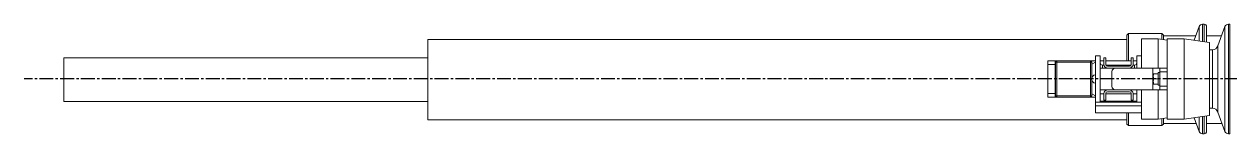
# Model space of a CAD drawing. Header units: millimetres. Extents: x 1587714 to 3094800, y -694377 to -413614.
# Drawn here: x 2044356 to 2046012, y -577092 to -576942 of the extents above; entities that cross this region are included whole.
import ezdxf

# ---------------------------------------------------------------- set-up
doc = ezdxf.new("R2010")
doc.units = ezdxf.units.MM
doc.linetypes.add('CENTER2', pattern=[28.575, 19.05, -3.175, 3.175, -3.175])
doc.layers.add('0_EJES', color=1, linetype='CENTER2')
doc.layers.add('M0_EQUIPOS', color=7, linetype='Continuous')

msp = doc.modelspace()

# ---------------------------------------------------------------- linework, layer by layer
at = {"layer": '0_EJES'}
msp.add_line((2046738.7427, -577017.058), (2044355.5699, -577017.058), dxfattribs=at)
at = {"layer": 'M0_EQUIPOS', "color": 180, "linetype": 'Continuous', "lineweight": 15}
for p, q in [((2045969.5096, -576945.3172), (2045962.5574, -576964.0345)), ((2045969.5096, -576945.3172), (2045969.5096, -576965.0278)), ((2045976.2201, -576942.058), (2045974.1967, -576942.058)), ((2045974.1967, -576942.058), (2045974.1967, -576965.6972)), ((2045976.2201, -576942.058), (2045976.2201, -576965.9867)), ((2045979.7201, -576945.558), (2045979.7201, -576966.4864)), ((2046005.0097, -576945.3172), (2045995.1569, -576971.8437)), ((2046005.0097, -577088.7989), (2046005.0097, -576945.3172)), ((2046011.7201, -576942.058), (2046009.6967, -576942.058)), ((2046009.6967, -576942.058), (2046009.6967, -577092.0581)), ((2046011.7201, -576942.058), (2046011.7201, -577092.0581)), ((2045872.3139, -576954.9841), (2045870.3139, -576956.984)), ((2045870.3139, -576992.0577), (2045870.3139, -576956.984)), ((2045918.3139, -576954.9841), (2045872.3139, -576954.9841)), ((2045872.3139, -576954.9841), (2045872.3139, -576992.0577)), ((2045913.2201, -576962.058), (2045890.2201, -576962.058)), ((2045890.2201, -576962.058), (2045890.2201, -576985.558)), ((2045925.7202, -576963.8438), (2045913.2201, -576962.058)), ((2045913.2201, -576962.058), (2045913.2201, -577002.058)), ((2045920.314, -576956.984), (2045918.3139, -576954.9841)), ((2045918.3139, -576962.7857), (2045918.3139, -576954.9841)), ((2045920.314, -576956.984), (2045920.314, -576963.0713)), ((2045964.8048, -576957.9839), (2045920.314, -576957.9839)), ((2045948.7202, -576962.058), (2045925.7202, -576962.058)), ((2045925.7202, -576962.058), (2045925.7202, -577002.058)), ((2045983.7201, -576967.0577), (2045948.7202, -576962.058)), ((2045948.7202, -576962.058), (2045948.7202, -577017.0578)), ((2046000.3048, -576957.9839), (2045979.7201, -576957.9839)), ((2045983.7201, -576967.0577), (2045983.7201, -577017.0578)), ((2045827.2201, -577048.5582), (2045827.2201, -576985.558)), ((2045827.2201, -576985.558), (2045833.7202, -576985.558)), ((2045833.7202, -577048.5582), (2045833.7202, -576985.558)), ((2045883.7202, -577002.058), (2045883.7202, -576985.558)), ((2045883.7202, -576985.558), (2045890.2201, -576985.558)), ((2045890.2201, -577002.058), (2045890.2201, -576985.558)), ((2045987.6576, -576977.0579), (2045983.7201, -576977.0579)), ((2045987.6576, -576977.0579), (2045987.6576, -577057.0578)), ((2045995.1569, -576971.8437), (2045995.1569, -577062.2725)), ((2045761.8201, -576992.0577), (2045771.8201, -576992.0577)), ((2045761.8201, -576997.0579), (2045761.8201, -576992.0577)), ((2045771.8201, -576997.0579), (2045761.8201, -576997.0579)), ((2045761.8201, -576997.0579), (2045761.8201, -577037.0578)), ((2045771.8201, -576992.0577), (2045771.8201, -576997.0579)), ((2045771.8201, -576992.0577), (2045774.2201, -576992.0577)), ((2045771.8201, -576997.0579), (2045771.8201, -577037.0578)), ((2045772.2201, -577040.0581), (2045772.2201, -576994.0581)), ((2045772.2201, -576994.0581), (2045774.2201, -576994.0581)), ((2045774.2201, -576994.0581), (2045774.2201, -576992.0577)), ((2045774.2201, -576992.0577), (2045820.2201, -576992.0577)), ((2045820.2201, -576994.0581), (2045774.2201, -576994.0581)), ((2045774.2201, -576994.0581), (2045774.2201, -577040.0581)), ((2045820.2201, -576992.0577), (2045827.2201, -576992.0577)), ((2045820.2201, -576994.0581), (2045820.2201, -576992.0577)), ((2045820.2201, -576994.0581), (2045822.2202, -576994.0581)), ((2045820.2201, -577040.0581), (2045820.2201, -576994.0581)), ((2045827.2201, -576994.0581), (2045822.2202, -576996.5572)), ((2045822.2202, -576994.0581), (2045822.2202, -577014.7666)), ((2045833.7202, -576992.0577), (2045838.7201, -576992.0577)), ((2045833.7202, -577002.058), (2045843.7201, -577002.058)), ((2045838.8212, -576998.0578), (2045836.7201, -576998.0578)), ((2045836.7201, -576998.0578), (2045836.7201, -577002.058)), ((2045838.7201, -576997.0579), (2045838.7201, -576988.058)), ((2045838.7201, -576988.058), (2045841.2201, -576988.058)), ((2045841.2201, -576988.058), (2045841.2201, -576997.0579)), ((2045841.2201, -576992.0577), (2045876.2201, -576992.0577)), ((2045876.0114, -576998.0578), (2045841.4288, -576998.0578)), ((2045843.7201, -576999.5579), (2045873.7201, -576999.5579)), ((2045873.7201, -577002.058), (2045843.7201, -577002.058)), ((2045873.7201, -577002.058), (2045905.7201, -577002.058)), ((2045876.2201, -576997.0579), (2045876.2201, -576988.058)), ((2045876.2201, -576988.058), (2045878.7201, -576988.058)), ((2045880.7201, -576998.0578), (2045878.6191, -576998.0578)), ((2045878.7201, -576988.058), (2045878.7201, -576997.0579)), ((2045878.7201, -576992.0577), (2045883.7202, -576992.0577)), ((2045880.7201, -577002.058), (2045880.7201, -576998.0578)), ((2045905.7201, -577002.058), (2045905.7201, -577032.0582)), ((2045905.7201, -577002.058), (2045915.7201, -577002.058)), ((2045915.7201, -577002.058), (2045925.7202, -577002.058)), ((2045915.7201, -577007.0581), (2045915.7201, -577002.058)), ((2045925.7202, -577002.058), (2045925.7202, -577007.0581)), ((2045849.7201, -577007.0581), (2045849.7201, -577027.0581)), ((2045906.5253, -577009.9205), (2045906.5253, -577013.4892)), ((2045906.5253, -577013.4892), (2045906.5253, -577020.6265)), ((2045913.3325, -577009.9205), (2045907.1628, -577009.9205)), ((2045913.3325, -577017.0578), (2045907.1628, -577017.0578)), ((2045915.7201, -577008.3837), (2045913.3325, -577008.3837)), ((2045913.3325, -577025.7053), (2045913.3325, -577008.3837)), ((2045925.7202, -577007.0581), (2045915.7201, -577007.0581)), ((2045915.7201, -577007.0581), (2045915.7201, -577027.0581)), ((2045925.7202, -577007.0581), (2045925.7202, -577027.0581)), ((2045948.7202, -577017.0578), (2045948.7202, -577072.0581)), ((2045983.7201, -577017.0578), (2045983.7201, -577067.058)), ((2045822.2202, -577019.349), (2045822.2202, -577040.0581)), ((2045833.7202, -577032.0582), (2045843.7201, -577032.0582)), ((2045843.7201, -577032.0582), (2045873.7201, -577032.0582)), ((2045873.7201, -577034.5578), (2045843.7201, -577034.5578)), ((2045873.7201, -577032.0582), (2045905.7201, -577032.0582)), ((2045883.7202, -577048.5582), (2045883.7202, -577032.0582)), ((2045890.2201, -577048.5582), (2045890.2201, -577032.0582)), ((2045905.7201, -577032.0582), (2045915.7201, -577032.0582)), ((2045906.5253, -577024.1951), (2045906.5253, -577020.6265)), ((2045913.3325, -577024.1951), (2045907.1628, -577024.1951)), ((2045913.2201, -577032.0582), (2045913.2201, -577072.0581)), ((2045913.3325, -577025.7053), (2045915.7201, -577025.7053)), ((2045915.7201, -577027.0581), (2045925.7202, -577027.0581)), ((2045915.7201, -577032.0582), (2045915.7201, -577027.0581)), ((2045925.7202, -577032.0582), (2045915.7201, -577032.0582)), ((2045925.7202, -577027.0581), (2045925.7202, -577032.0582)), ((2045925.7202, -577032.0582), (2045925.7202, -577072.0581)), ((2045761.8201, -577037.0578), (2045771.8201, -577037.0578)), ((2045761.8201, -577042.0579), (2045761.8201, -577037.0578)), ((2045771.8201, -577042.0579), (2045761.8201, -577042.0579)), ((2045771.8201, -577037.0578), (2045771.8201, -577042.0579)), ((2045774.2201, -577042.0579), (2045771.8201, -577042.0579)), ((2045774.2201, -577040.0581), (2045772.2201, -577040.0581)), ((2045774.2201, -577040.0581), (2045820.2201, -577040.0581)), ((2045774.2201, -577042.0579), (2045774.2201, -577040.0581)), ((2045820.2201, -577042.0579), (2045774.2201, -577042.0579)), ((2045820.2201, -577042.0579), (2045820.2201, -577040.0581)), ((2045822.2202, -577040.0581), (2045820.2201, -577040.0581)), ((2045820.2201, -577042.0579), (2045827.2201, -577042.0579)), ((2045822.2202, -577037.5585), (2045827.2201, -577040.0581)), ((2045827.2201, -577053.5578), (2045827.2201, -577048.5582)), ((2045890.2201, -577048.5582), (2045827.2201, -577048.5582)), ((2045833.7202, -577037.558), (2045838.7201, -577037.558)), ((2045833.7202, -577047.5578), (2045883.7202, -577047.5578)), ((2045838.7201, -577046.0581), (2045838.7201, -577037.0578)), ((2045841.2201, -577046.0581), (2045838.7201, -577046.0581)), ((2045841.2201, -577037.0578), (2045841.2201, -577046.0581)), ((2045841.2201, -577037.558), (2045876.2201, -577037.558)), ((2045870.3139, -577048.5582), (2045870.3139, -577047.5578)), ((2045872.3139, -577047.5578), (2045872.3139, -577048.5582)), ((2045876.2201, -577046.0581), (2045876.2201, -577037.0578)), ((2045878.7201, -577046.0581), (2045876.2201, -577046.0581)), ((2045878.7201, -577037.0578), (2045878.7201, -577046.0581)), ((2045878.7201, -577037.558), (2045883.7202, -577037.558)), ((2045890.2201, -577048.5582), (2045890.2201, -577053.5578)), ((2045890.2201, -577053.5578), (2045827.2201, -577053.5578)), ((2045827.2201, -577063.4074), (2045827.2201, -577053.5578)), ((2045890.2201, -577063.4074), (2045827.2201, -577063.4074)), ((2045870.3139, -577078.7839), (2045870.3139, -577063.4074)), ((2045872.3139, -577063.4074), (2045872.3139, -577080.7838)), ((2045890.2201, -577053.5578), (2045890.2201, -577063.4074)), ((2045890.2201, -577063.4074), (2045890.2201, -577072.0581)), ((2045948.7202, -577072.0581), (2045983.7201, -577067.058)), ((2045974.1967, -577068.4185), (2045974.1967, -577092.0581)), ((2045976.2201, -577068.1295), (2045976.2201, -577092.0581)), ((2045979.7201, -577067.6293), (2045979.7201, -577088.5581)), ((2045983.7201, -577057.0578), (2045987.6576, -577057.0578)), ((2045995.1569, -577062.2725), (2046005.0097, -577088.7989)), ((2045870.3139, -577078.7839), (2045872.3139, -577080.7838)), ((2045872.3139, -577080.7838), (2045918.3139, -577080.7838)), ((2045890.2201, -577072.0581), (2045913.2201, -577072.0581)), ((2045913.2201, -577072.0581), (2045925.7202, -577070.2724)), ((2045918.3139, -577080.7838), (2045918.3139, -577071.3305)), ((2045918.3139, -577080.7838), (2045920.314, -577078.7839)), ((2045920.314, -577071.0444), (2045920.314, -577078.7839)), ((2045920.314, -577077.784), (2045965.4183, -577077.784)), ((2045925.7202, -577072.0581), (2045948.7202, -577072.0581)), ((2045962.5574, -577070.0812), (2045969.5096, -577088.7989)), ((2045969.5096, -577069.0879), (2045969.5096, -577088.7989)), ((2045979.7201, -577077.784), (2046000.9184, -577077.784)), ((2045974.1967, -577092.0581), (2045976.2201, -577092.0581)), ((2046009.6967, -577092.0581), (2046011.7201, -577092.0581))]:
    msp.add_line(p, q, dxfattribs=at)
at = {"layer": 'M0_EQUIPOS', "color": 7, "linetype": 'Continuous', "lineweight": 15}
for p, q in [((2045870.3139, -576962.8839), (2044910.314, -576962.8839)), ((2044910.314, -577070.4956), (2044910.314, -576962.8839)), ((2044910.314, -577072.884), (2044910.314, -577070.4956)), ((2044910.314, -577072.884), (2045870.3139, -577072.884))]:
    msp.add_line(p, q, dxfattribs=at)
at = {"layer": 'M0_EQUIPOS', "color": 160, "linetype": 'Continuous', "lineweight": 15}
for p, q in [((2044910.314, -576987.884), (2044410.1179, -576987.884)), ((2044410.1179, -576987.884), (2044410.1179, -577047.8839)), ((2044410.1179, -577047.8839), (2044910.314, -577047.8839))]:
    msp.add_line(p, q, dxfattribs=at)
at = {"layer": 'M0_EQUIPOS', "color": 180, "linetype": 'Continuous', "lineweight": 15}
for centre, radius, start, end in [((2045974.1968, -576947.058), 5, 90, 159.6235648), ((2045976.2201, -576945.558), 3.5, 0, 90), ((2046009.6968, -576947.058), 5, 90, 159.6235648), ((2045987.6576, -576969.058), 8, 270, 339.6235648), ((2045774.2201, -576994.058), 2, 90, 180), ((2045820.2201, -576994.058), 2, 0, 90), ((2045836.7201, -576995.058), 3, 180, 270), ((2045843.7201, -576997.058), 5, 180, 270), ((2045843.7201, -576997.058), 2.5, 180, 270), ((2045854.7201, -577007.058), 5, 90, 180), ((2045873.7201, -576997.058), 2.5, 270, 0), ((2045873.7201, -576997.058), 5, 270, 0), ((2045880.7201, -576995.058), 3, 270, 0), ((2045827.2201, -577017.058), 5.5, 90, 270), ((2045843.7201, -577037.058), 5, 90, 180), ((2045843.7201, -577037.058), 2.5, 90, 180), ((2045854.7201, -577027.058), 5, 180, 270), ((2045873.7201, -577037.058), 5, 0, 90), ((2045873.7201, -577037.058), 2.5, 0, 90), ((2045774.2201, -577040.058), 2, 180, 270), ((2045820.2201, -577040.058), 2, 270, 0), ((2045987.6576, -577065.058), 8, 20.3764352, 90), ((2045974.1968, -577087.058), 5, 200.3764352, 270), ((2045976.2201, -577088.558), 3.5, 270, 0), ((2046009.6968, -577087.058), 5, 200.3764352, 270)]:
    msp.add_arc(centre, radius, start, end, dxfattribs=at)
for points, knots in [([(2045906.5253, -577013.4892), (2045906.526, -577013.4046), (2045906.5353, -577012.1996), (2045906.8605, -577011.0186), (2045907.1628, -577009.9205)], [0, 0, 0, 0, 0.070206526, 1, 1, 1, 1]), ([(2045907.1628, -577009.9205), (2045906.9034, -577009.9205), (2045906.5636, -577009.9205), (2045906.5326, -577009.9205), (2045906.5253, -577009.9205)], [0, 0, 0, 0, 0.76337555, 1, 1, 1, 1]), ([(2045907.1628, -577017.0578), (2045906.9847, -577016.4784), (2045906.625, -577015.3087), (2045906.5587, -577014.0994), (2045906.5253, -577013.4892)], [0, 0, 0, 0, 0.49539868, 1, 1, 1, 1]), ([(2045906.5253, -577020.6265), (2045906.526, -577020.5419), (2045906.5353, -577019.3369), (2045906.8605, -577018.1559), (2045907.1628, -577017.0578)], [0, 0, 0, 0, 0.070206526, 1, 1, 1, 1]), ([(2045907.1628, -577024.1951), (2045906.9847, -577023.6157), (2045906.625, -577022.446), (2045906.5587, -577021.2367), (2045906.5253, -577020.6265)], [0, 0, 0, 0, 0.49539868, 1, 1, 1, 1]), ([(2045906.5253, -577024.1951), (2045906.5326, -577024.1951), (2045906.5636, -577024.1951), (2045906.9034, -577024.1951), (2045907.1628, -577024.1951)], [0, 0, 0, 0, 0.23662445, 1, 1, 1, 1])]:
    msp.add_open_spline(points, degree=3, knots=knots, dxfattribs=at)

doc.saveas('drawing.dxf')
